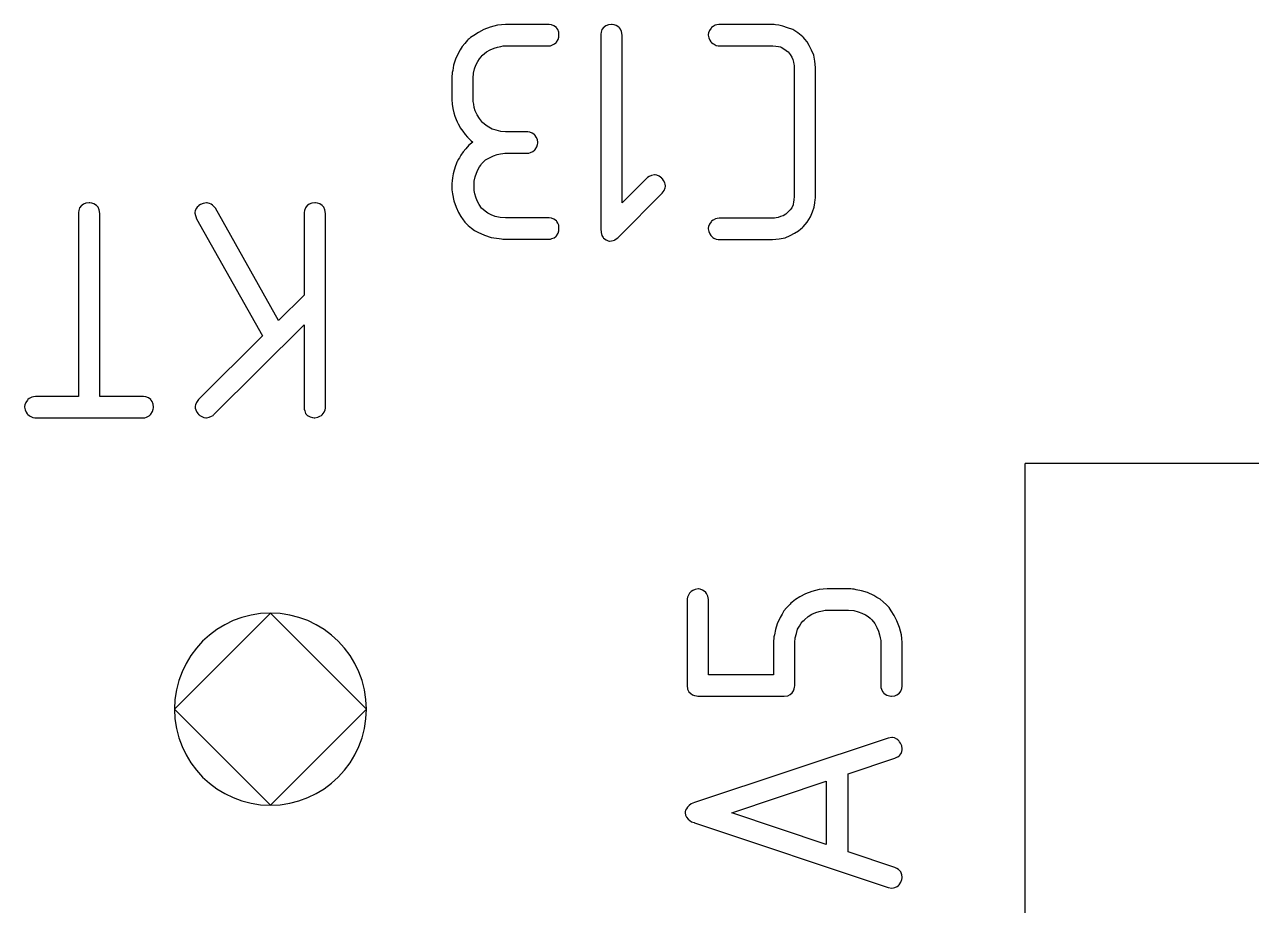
# Model space of a CAD drawing. Header units: inches. Extents: x 0 to 594, y -420 to 0.
# Drawn here: x 182.87 to 188.3, y -96.75 to -92.85 of the extents above; entities that cross this region are included whole.
import ezdxf

# ---------------------------------------------------------------- set-up
doc = ezdxf.new("R2010")
doc.units = ezdxf.units.IN
doc.header["$MEASUREMENT"] = 0

msp = doc.modelspace()

# ---------------------------------------------------------------- linework, layer by layer
at = {"color": 18, "true_color": 0x000000}
for p, q in [((184.8752, -92.8887), (184.8541, -92.9014)), ((184.8992, -92.876), (184.8752, -92.8887)), ((184.9274, -92.8647), (184.8992, -92.876)), ((184.9598, -92.8563), (184.9274, -92.8647)), ((184.9767, -92.8549), (184.9598, -92.8563)), ((184.995, -92.8535), (184.9767, -92.8549)), ((185.1881, -92.8535), (184.995, -92.8535)), ((185.198, -92.8549), (185.1881, -92.8535)), ((185.2093, -92.8591), (185.198, -92.8549)), ((185.2206, -92.8661), (185.2093, -92.8591)), ((185.2206, -92.8676), (185.2206, -92.8661)), ((185.222, -92.869), (185.2206, -92.8676)), ((185.2262, -92.876), (185.222, -92.869)), ((185.2304, -92.8873), (185.2262, -92.876)), ((185.2318, -92.9), (185.2304, -92.8873)), ((185.4179, -92.8873), (185.4165, -92.8958)), ((185.4165, -92.8958), (185.4165, -92.8986)), ((185.4222, -92.876), (185.4179, -92.8873)), ((185.4306, -92.8647), (185.4222, -92.876)), ((185.4334, -92.8633), (185.4306, -92.8647)), ((185.4391, -92.8591), (185.4334, -92.8633)), ((185.4504, -92.8549), (185.4391, -92.8591)), ((185.4645, -92.8535), (185.4504, -92.8549)), ((185.4673, -92.8535), (185.4645, -92.8535)), ((185.4757, -92.8549), (185.4673, -92.8535)), ((185.4856, -92.8577), (185.4757, -92.8549)), ((185.4969, -92.8647), (185.4856, -92.8577)), ((185.4997, -92.8676), (185.4969, -92.8647)), ((185.5039, -92.8732), (185.4997, -92.8676)), ((185.5082, -92.8845), (185.5039, -92.8732)), ((185.511, -92.9), (185.5082, -92.8845)), ((185.8944, -92.8901), (185.893, -92.8972)), ((185.893, -92.8972), (185.893, -92.9)), ((185.8986, -92.8802), (185.8944, -92.8901)), ((185.9057, -92.869), (185.8986, -92.8802)), ((185.9071, -92.8661), (185.9057, -92.869)), ((185.9141, -92.8619), (185.9071, -92.8661)), ((185.924, -92.8563), (185.9141, -92.8619)), ((185.9311, -92.8549), (185.924, -92.8563)), ((185.9395, -92.8535), (185.9311, -92.8549)), ((186.1848, -92.8535), (185.9395, -92.8535)), ((186.1904, -92.8549), (186.1848, -92.8535)), ((186.2045, -92.8563), (186.1904, -92.8549)), ((186.2229, -92.8605), (186.2045, -92.8563)), ((186.244, -92.8676), (186.2229, -92.8605)), ((186.2666, -92.876), (186.244, -92.8676)), ((186.2891, -92.8901), (186.2666, -92.876)), ((186.3117, -92.9084), (186.2891, -92.8901)), ((184.8033, -92.9507), (184.7948, -92.9648)), ((184.8146, -92.9366), (184.8033, -92.9507)), ((184.8273, -92.9225), (184.8146, -92.9366)), ((184.8287, -92.9211), (184.8273, -92.9225)), ((184.8301, -92.9197), (184.8287, -92.9211)), ((184.8343, -92.9169), (184.8301, -92.9197)), ((184.84, -92.9113), (184.8343, -92.9169)), ((184.8541, -92.9014), (184.84, -92.9113)), ((184.9598, -92.9535), (184.9739, -92.9507)), ((184.9739, -92.9507), (184.9852, -92.9479)), ((184.9852, -92.9479), (185.1938, -92.9479)), ((185.1938, -92.9479), (185.2008, -92.9451)), ((185.2008, -92.9451), (185.2121, -92.9395)), ((185.2121, -92.9395), (185.2178, -92.9338)), ((185.2178, -92.9338), (185.2206, -92.9324)), ((185.2206, -92.931), (185.2276, -92.9197)), ((185.2206, -92.9324), (185.2206, -92.931)), ((185.2276, -92.9197), (185.2304, -92.9098)), ((185.2304, -92.9098), (185.2318, -92.9028)), ((185.2318, -92.9014), (185.2318, -92.9)), ((185.2318, -92.9028), (185.2318, -92.9014)), ((185.4165, -92.8986), (185.4165, -92.9)), ((185.4165, -92.9), (185.4165, -93.7571)), ((185.511, -93.6429), (185.511, -92.9)), ((185.893, -92.9), (185.8958, -92.9127)), ((185.8958, -92.9127), (185.9001, -92.9225)), ((185.9001, -92.9225), (185.9043, -92.9296)), ((185.9043, -92.9296), (185.9071, -92.9324)), ((185.9071, -92.9324), (185.9127, -92.938)), ((185.9127, -92.938), (185.9184, -92.9409)), ((185.9184, -92.9409), (185.9282, -92.9465)), ((185.9282, -92.9465), (185.9367, -92.9479)), ((185.9367, -92.9479), (186.1792, -92.9479)), ((186.1792, -92.9479), (186.1919, -92.9493)), ((186.1919, -92.9493), (186.2031, -92.9507)), ((186.2031, -92.9507), (186.213, -92.9521)), ((186.3145, -92.9113), (186.3117, -92.9084)), ((186.3201, -92.9183), (186.3145, -92.9113)), ((186.33, -92.9296), (186.3201, -92.9183)), ((186.3399, -92.9465), (186.33, -92.9296)), ((186.3497, -92.9662), (186.3399, -92.9465)), ((184.7864, -92.9789), (184.7737, -93.0071)), ((184.7948, -92.9648), (184.7864, -92.9789)), ((184.8724, -93.017), (184.8794, -93.0057)), ((184.8794, -93.0057), (184.8865, -92.9958)), ((184.8865, -92.9958), (184.8921, -92.9902)), ((184.8921, -92.9902), (184.8935, -92.9888)), ((184.8935, -92.9888), (184.9104, -92.9747)), ((184.9104, -92.9747), (184.9274, -92.9648)), ((184.9274, -92.9648), (184.9443, -92.9578)), ((184.9443, -92.9578), (184.9598, -92.9535)), ((186.213, -92.9521), (186.2144, -92.9535)), ((186.2144, -92.9535), (186.2158, -92.9535)), ((186.2158, -92.9535), (186.2271, -92.9606)), ((186.2271, -92.9606), (186.237, -92.9676)), ((186.237, -92.9676), (186.244, -92.9733)), ((186.244, -92.9733), (186.2468, -92.9747)), ((186.2468, -92.9747), (186.2553, -92.986)), ((186.2553, -92.986), (186.2623, -92.9973)), ((186.2623, -92.9973), (186.2666, -93.0085)), ((186.3596, -92.9888), (186.3497, -92.9662)), ((186.3653, -93.0156), (186.3596, -92.9888)), ((184.761, -93.0565), (184.7582, -93.0663)), ((184.7652, -93.0325), (184.761, -93.0565)), ((184.7737, -93.0071), (184.7652, -93.0325)), ((184.8526, -93.0691), (184.8583, -93.0494)), ((184.8583, -93.0494), (184.8639, -93.0325)), ((184.8639, -93.0325), (184.8724, -93.017)), ((186.2666, -93.0085), (186.2708, -93.0198)), ((186.2708, -93.0198), (186.2722, -93.0283)), ((186.2722, -93.0283), (186.2736, -93.0353)), ((186.2736, -93.0353), (186.2736, -93.041)), ((186.2736, -93.041), (186.2736, -93.0424)), ((186.2736, -93.0424), (186.2736, -93.6147)), ((186.3681, -93.0438), (186.3653, -93.0156)), ((186.3681, -93.6147), (186.3681, -93.0438)), ((184.7582, -93.0734), (184.7568, -93.0804)), ((184.7568, -93.0804), (184.7568, -93.0861)), ((184.7568, -93.0861), (184.7568, -93.0889)), ((184.7568, -93.0889), (184.7568, -93.0903)), ((184.7568, -93.0903), (184.7568, -93.1847)), ((184.7582, -93.0663), (184.7582, -93.0734)), ((184.8512, -93.0903), (184.8526, -93.0691)), ((184.8512, -93.1847), (184.8512, -93.0903)), ((184.7568, -93.1847), (184.7582, -93.2059)), ((184.7582, -93.2059), (184.7624, -93.2256)), ((184.8512, -93.1876), (184.8512, -93.1847)), ((184.8512, -93.1946), (184.8512, -93.1876)), ((184.8541, -93.2059), (184.8512, -93.1946)), ((184.8569, -93.22), (184.8541, -93.2059)), ((184.8611, -93.2355), (184.8569, -93.22)), ((184.7624, -93.2256), (184.7666, -93.2439)), ((184.7666, -93.2439), (184.7709, -93.2595)), ((184.7709, -93.2595), (184.7765, -93.2736)), ((184.7765, -93.2736), (184.7807, -93.2834)), ((184.8696, -93.2524), (184.8611, -93.2355)), ((184.8794, -93.2693), (184.8696, -93.2524)), ((184.8935, -93.2862), (184.8794, -93.2693)), ((184.7807, -93.2834), (184.7836, -93.2891)), ((184.7836, -93.2891), (184.785, -93.2919)), ((184.785, -93.2919), (184.7948, -93.3102)), ((184.7948, -93.3102), (184.8061, -93.3257)), ((184.8061, -93.3257), (184.816, -93.3398)), ((184.8949, -93.2876), (184.8935, -93.2862)), ((184.9006, -93.2933), (184.8949, -93.2876)), ((184.909, -93.3003), (184.9006, -93.2933)), ((184.9217, -93.3074), (184.909, -93.3003)), ((184.9358, -93.3158), (184.9217, -93.3074)), ((184.9541, -93.3215), (184.9358, -93.3158)), ((184.9739, -93.3271), (184.9541, -93.3215)), ((184.995, -93.3285), (184.9739, -93.3271)), ((185.0937, -93.3285), (184.995, -93.3285)), ((185.1022, -93.3299), (185.0937, -93.3285)), ((185.1134, -93.3342), (185.1022, -93.3299)), ((184.816, -93.3398), (184.8273, -93.3511)), ((184.8273, -93.3511), (184.8357, -93.361)), ((184.8498, -93.3736), (184.8329, -93.3877)), ((184.8357, -93.361), (184.8428, -93.368)), ((184.8428, -93.368), (184.8484, -93.3722)), ((184.8484, -93.3722), (184.8498, -93.3736)), ((185.1247, -93.3412), (185.1134, -93.3342)), ((185.1247, -93.3426), (185.1247, -93.3412)), ((185.1261, -93.344), (185.1247, -93.3426)), ((185.1304, -93.3511), (185.1261, -93.344)), ((185.136, -93.3624), (185.1304, -93.3511)), ((185.1332, -93.3948), (185.136, -93.3849)), ((185.1374, -93.375), (185.136, -93.3624)), ((185.136, -93.3849), (185.1374, -93.3779)), ((185.1374, -93.3765), (185.1374, -93.375)), ((185.1374, -93.3779), (185.1374, -93.3765)), ((184.7977, -93.4314), (184.7906, -93.4427)), ((184.8075, -93.4173), (184.7977, -93.4314)), ((184.8188, -93.4032), (184.8075, -93.4173)), ((184.8329, -93.3877), (184.8188, -93.4032)), ((184.9245, -93.4427), (184.9415, -93.4343)), ((184.9415, -93.4343), (184.9584, -93.4286)), ((184.9584, -93.4286), (184.9725, -93.4258)), ((184.9725, -93.4258), (184.9837, -93.4244)), ((184.9837, -93.4244), (184.9922, -93.423)), ((184.9922, -93.423), (185.0979, -93.423)), ((185.0979, -93.423), (185.105, -93.4202)), ((185.105, -93.4202), (185.1163, -93.4145)), ((185.1163, -93.4145), (185.1233, -93.4089)), ((185.1233, -93.4089), (185.1261, -93.4075)), ((185.1261, -93.4061), (185.1332, -93.3948)), ((185.1261, -93.4075), (185.1261, -93.4061)), ((184.7737, -93.478), (184.7681, -93.4977)), ((184.7807, -93.4596), (184.7737, -93.478)), ((184.7822, -93.4582), (184.7807, -93.4596)), ((184.785, -93.4512), (184.7822, -93.4582)), ((184.7906, -93.4427), (184.785, -93.4512)), ((184.8724, -93.4963), (184.8794, -93.4836)), ((184.8794, -93.4836), (184.8851, -93.4751)), ((184.8851, -93.4751), (184.8893, -93.4695)), ((184.8893, -93.4695), (184.8907, -93.4681)), ((184.8907, -93.4681), (184.9062, -93.4526)), ((184.9062, -93.4526), (184.9245, -93.4427)), ((184.7582, -93.5456), (184.7568, -93.5569)), ((184.7596, -93.5315), (184.7582, -93.5456)), ((184.7638, -93.5146), (184.7596, -93.5315)), ((184.7681, -93.4977), (184.7638, -93.5146)), ((184.8555, -93.5682), (184.8569, -93.547)), ((184.8569, -93.547), (184.8611, -93.5273)), ((184.8611, -93.5273), (184.8667, -93.5104)), ((184.8667, -93.5104), (184.8724, -93.4963)), ((185.6209, -93.5329), (185.511, -93.6429)), ((185.6237, -93.5301), (185.6209, -93.5329)), ((185.6308, -93.5259), (185.6237, -93.5301)), ((185.6421, -93.5217), (185.6308, -93.5259)), ((185.6548, -93.5188), (185.6421, -93.5217)), ((185.6576, -93.5188), (185.6548, -93.5188)), ((185.6646, -93.5202), (185.6576, -93.5188)), ((185.6759, -93.5245), (185.6646, -93.5202)), ((185.6872, -93.5329), (185.6759, -93.5245)), ((185.6872, -93.5343), (185.6872, -93.5329)), ((185.69, -93.5358), (185.6872, -93.5343)), ((185.6942, -93.5428), (185.69, -93.5358)), ((185.6999, -93.5541), (185.6942, -93.5428)), ((184.7568, -93.5569), (184.7568, -93.5639)), ((184.7568, -93.5639), (184.7568, -93.5668)), ((184.7568, -93.5668), (184.7568, -93.5851)), ((184.7568, -93.5851), (184.7596, -93.602)), ((184.7596, -93.602), (184.7666, -93.633)), ((184.8555, -93.571), (184.8555, -93.5682)), ((184.8555, -93.578), (184.8555, -93.571)), ((184.8569, -93.5879), (184.8555, -93.578)), ((184.8597, -93.602), (184.8569, -93.5879)), ((184.8639, -93.6175), (184.8597, -93.602)), ((185.4983, -93.7909), (185.6886, -93.5992)), ((185.6886, -93.5992), (185.6971, -93.5879)), ((185.6971, -93.5879), (185.7013, -93.5766)), ((185.7013, -93.5597), (185.6999, -93.5541)), ((185.7027, -93.5668), (185.7013, -93.5597)), ((185.7013, -93.5766), (185.7027, -93.5696)), ((185.7027, -93.5682), (185.7027, -93.5668)), ((185.7027, -93.5696), (185.7027, -93.5682)), ((183.1177, -93.6537), (183.1092, -93.6649)), ((183.1205, -93.6523), (183.1177, -93.6537)), ((183.1261, -93.648), (183.1205, -93.6523)), ((183.1374, -93.6438), (183.1261, -93.648)), ((183.1515, -93.6424), (183.1374, -93.6438)), ((183.1543, -93.6424), (183.1515, -93.6424)), ((183.1628, -93.6438), (183.1543, -93.6424)), ((183.1726, -93.6466), (183.1628, -93.6438)), ((183.1839, -93.6537), (183.1726, -93.6466)), ((183.1867, -93.6565), (183.1839, -93.6537)), ((183.191, -93.6621), (183.1867, -93.6565)), ((183.635, -93.6565), (183.6294, -93.6621)), ((183.6378, -93.6537), (183.635, -93.6565)), ((183.6449, -93.6494), (183.6378, -93.6537)), ((183.6562, -93.6452), (183.6449, -93.6494)), ((183.6703, -93.6424), (183.6562, -93.6452)), ((183.6745, -93.6424), (183.6703, -93.6424)), ((183.6787, -93.6438), (183.6745, -93.6424)), ((183.6844, -93.6452), (183.6787, -93.6438)), ((183.6914, -93.648), (183.6844, -93.6452)), ((183.697, -93.6523), (183.6914, -93.648)), ((183.7041, -93.6579), (183.697, -93.6523)), ((183.7111, -93.6663), (183.7041, -93.6579)), ((184.1171, -93.6537), (184.1087, -93.6649)), ((184.12, -93.6523), (184.1171, -93.6537)), ((184.1256, -93.648), (184.12, -93.6523)), ((184.1369, -93.6438), (184.1256, -93.648)), ((184.151, -93.6424), (184.1369, -93.6438)), ((184.1538, -93.6424), (184.151, -93.6424)), ((184.1622, -93.6438), (184.1538, -93.6424)), ((184.1721, -93.6466), (184.1622, -93.6438)), ((184.1834, -93.6537), (184.1721, -93.6466)), ((184.1862, -93.6565), (184.1834, -93.6537)), ((184.1904, -93.6621), (184.1862, -93.6565)), ((184.7666, -93.633), (184.7765, -93.6612)), ((184.8696, -93.633), (184.8639, -93.6175)), ((184.878, -93.6499), (184.8696, -93.633)), ((184.8893, -93.6654), (184.878, -93.6499)), ((186.268, -93.6514), (186.2623, -93.664)), ((186.2694, -93.6485), (186.268, -93.6499)), ((186.268, -93.6499), (186.268, -93.6514)), ((186.2708, -93.6401), (186.2694, -93.6485)), ((186.2722, -93.6288), (186.2708, -93.6401)), ((186.2736, -93.6147), (186.2722, -93.6288)), ((186.361, -93.6612), (186.3653, -93.6429)), ((186.3653, -93.6429), (186.3667, -93.6274)), ((186.3667, -93.6274), (186.3681, -93.6217)), ((186.3681, -93.6161), (186.3681, -93.6147)), ((186.3681, -93.6189), (186.3681, -93.6161)), ((186.3681, -93.6217), (186.3681, -93.6189)), ((183.105, -93.6762), (183.1036, -93.6847)), ((183.1036, -93.6847), (183.1036, -93.6875)), ((183.1036, -93.6875), (183.1036, -93.6889)), ((183.1036, -93.6889), (183.1036, -94.4995)), ((183.1092, -93.6649), (183.105, -93.6762)), ((183.1952, -93.6734), (183.191, -93.6621)), ((183.198, -93.6889), (183.1952, -93.6734)), ((183.198, -94.4995), (183.198, -93.6889)), ((183.6209, -93.6762), (183.6195, -93.6847)), ((183.6195, -93.6847), (183.6195, -93.6861)), ((183.6195, -93.6861), (183.6195, -93.6875)), ((183.6195, -93.6875), (183.6266, -93.7129)), ((183.6266, -93.6663), (183.6209, -93.6762)), ((183.6294, -93.6621), (183.6266, -93.6663)), ((183.9903, -94.1626), (183.7111, -93.6663)), ((184.1044, -93.6762), (184.103, -93.6847)), ((184.103, -93.6847), (184.103, -93.6875)), ((184.103, -93.6875), (184.103, -93.6889)), ((184.103, -93.6889), (184.103, -94.0512)), ((184.1087, -93.6649), (184.1044, -93.6762)), ((184.1947, -93.6734), (184.1904, -93.6621)), ((184.1975, -93.6889), (184.1947, -93.6734)), ((184.1975, -94.5474), (184.1975, -93.6889)), ((184.7765, -93.6612), (184.7864, -93.6852)), ((184.7864, -93.6852), (184.7977, -93.7035)), ((184.7977, -93.7035), (184.8075, -93.7176)), ((184.8907, -93.6669), (184.8893, -93.6654)), ((184.8963, -93.6725), (184.8907, -93.6669)), ((184.9048, -93.6795), (184.8963, -93.6725)), ((184.9161, -93.688), (184.9048, -93.6795)), ((184.9316, -93.6951), (184.9161, -93.688)), ((184.9499, -93.7021), (184.9316, -93.6951)), ((184.9711, -93.7077), (184.9499, -93.7021)), ((184.995, -93.7091), (184.9711, -93.7077)), ((185.1881, -93.7091), (184.995, -93.7091)), ((185.198, -93.7106), (185.1881, -93.7091)), ((185.2093, -93.7148), (185.198, -93.7106)), ((185.9325, -93.712), (185.9254, -93.7134)), ((185.9409, -93.7106), (185.9325, -93.712)), ((186.1862, -93.7106), (185.9409, -93.7106)), ((186.1933, -93.7091), (186.1862, -93.7106)), ((186.2017, -93.7077), (186.1933, -93.7091)), ((186.213, -93.7035), (186.2017, -93.7077)), ((186.2243, -93.6993), (186.213, -93.7035)), ((186.2356, -93.6922), (186.2243, -93.6993)), ((186.2468, -93.6824), (186.2356, -93.6922)), ((186.2497, -93.6795), (186.2468, -93.6824)), ((186.2553, -93.6739), (186.2497, -93.6795)), ((186.2623, -93.664), (186.2553, -93.6739)), ((186.3314, -93.7275), (186.3455, -93.7049)), ((186.3455, -93.7049), (186.354, -93.6824)), ((186.354, -93.6824), (186.361, -93.6612)), ((183.6266, -93.7129), (183.9184, -94.2302)), ((184.8075, -93.7176), (184.8118, -93.7232)), ((184.8118, -93.7232), (184.8146, -93.7275)), ((184.8146, -93.7275), (184.816, -93.7289)), ((184.816, -93.7289), (184.8174, -93.7303)), ((184.8174, -93.7303), (184.8301, -93.743)), ((184.8301, -93.743), (184.8442, -93.7543)), ((184.8442, -93.7543), (184.8583, -93.7641)), ((184.8583, -93.7641), (184.8724, -93.7726)), ((185.2206, -93.7218), (185.2093, -93.7148)), ((185.222, -93.7247), (185.2206, -93.7218)), ((185.2262, -93.7317), (185.222, -93.7247)), ((185.2304, -93.7416), (185.2262, -93.7317)), ((185.2276, -93.7768), (185.2304, -93.7655)), ((185.2318, -93.7557), (185.2304, -93.7416)), ((185.2304, -93.7655), (185.2318, -93.7585)), ((185.2318, -93.7571), (185.2318, -93.7557)), ((185.2318, -93.7585), (185.2318, -93.7571)), ((185.4165, -93.7571), (185.4179, -93.774)), ((185.8944, -93.7472), (185.893, -93.7543)), ((185.893, -93.7543), (185.893, -93.7571)), ((185.893, -93.7571), (185.8958, -93.7698)), ((185.8986, -93.7373), (185.8944, -93.7472)), ((185.9057, -93.7261), (185.8986, -93.7373)), ((185.9071, -93.7232), (185.9057, -93.7261)), ((185.9141, -93.719), (185.9071, -93.7232)), ((185.9254, -93.7134), (185.9141, -93.719)), ((186.2919, -93.7669), (186.3032, -93.7571)), ((186.3032, -93.7571), (186.3103, -93.7514)), ((186.3103, -93.7514), (186.3131, -93.7486)), ((186.3131, -93.7486), (186.3314, -93.7275)), ((184.8724, -93.7726), (184.902, -93.7853)), ((184.902, -93.7853), (184.9316, -93.7951)), ((184.9316, -93.7951), (184.9555, -93.7994)), ((184.9555, -93.7994), (184.9668, -93.8008)), ((184.9668, -93.8008), (184.9767, -93.8022)), ((184.9767, -93.8022), (184.9837, -93.8036)), ((184.9837, -93.8036), (185.1938, -93.8036)), ((184.9837, -93.8036), (184.9837, -93.8036)), ((185.1938, -93.8036), (185.2008, -93.8008)), ((185.2008, -93.8008), (185.2107, -93.7966)), ((185.2107, -93.7966), (185.2178, -93.7909)), ((185.2178, -93.7909), (185.2206, -93.7895)), ((185.2206, -93.7881), (185.2276, -93.7768)), ((185.2206, -93.7895), (185.2206, -93.7881)), ((185.4179, -93.774), (185.4222, -93.7867)), ((185.4222, -93.7867), (185.4278, -93.7951)), ((185.4278, -93.7951), (185.4292, -93.798)), ((185.4292, -93.798), (185.4405, -93.8064)), ((185.4405, -93.8064), (185.4489, -93.8106)), ((185.4489, -93.8106), (185.4546, -93.8121)), ((185.4546, -93.8121), (185.456, -93.8121)), ((185.4546, -93.8121), (185.4546, -93.8121)), ((185.456, -93.8121), (185.4645, -93.8106)), ((185.4645, -93.8106), (185.4715, -93.8092)), ((185.4715, -93.8092), (185.4771, -93.8078)), ((185.4771, -93.8078), (185.4785, -93.8064)), ((185.4785, -93.8064), (185.4856, -93.8022)), ((185.4856, -93.8022), (185.4926, -93.7966)), ((185.4926, -93.7966), (185.4969, -93.7923)), ((185.4969, -93.7923), (185.4983, -93.7909)), ((185.8958, -93.7698), (185.9001, -93.7796)), ((185.9001, -93.7796), (185.9043, -93.7867)), ((185.9043, -93.7867), (185.9071, -93.7895)), ((185.9071, -93.7895), (185.9127, -93.7951)), ((185.9127, -93.7951), (185.917, -93.798)), ((185.917, -93.798), (185.9282, -93.8036)), ((185.9282, -93.8036), (185.9367, -93.805)), ((185.9367, -93.805), (186.1778, -93.805)), ((185.9367, -93.805), (185.9367, -93.805)), ((186.1778, -93.805), (186.206, -93.8022)), ((186.206, -93.8022), (186.2327, -93.7966)), ((186.2327, -93.7966), (186.2553, -93.7867)), ((186.2553, -93.7867), (186.275, -93.7768)), ((186.275, -93.7768), (186.2919, -93.7669)), ((184.103, -94.0512), (183.9903, -94.1626)), ((183.7027, -94.5798), (184.103, -94.1823)), ((184.103, -94.1823), (184.103, -94.5474)), ((183.9184, -94.2302), (183.635, -94.5122)), ((182.871, -94.5263), (182.8667, -94.5361)), ((182.878, -94.515), (182.871, -94.5263)), ((182.8794, -94.5122), (182.878, -94.515)), ((182.8865, -94.5079), (182.8794, -94.5122)), ((182.8977, -94.5023), (182.8865, -94.5079)), ((182.9048, -94.5009), (182.8977, -94.5023)), ((182.9133, -94.4995), (182.9048, -94.5009)), ((183.1036, -94.4995), (182.9133, -94.4995)), ((183.3925, -94.4995), (183.198, -94.4995)), ((183.4024, -94.5009), (183.3925, -94.4995)), ((183.4137, -94.5051), (183.4024, -94.5009)), ((183.425, -94.5122), (183.4137, -94.5051)), ((183.425, -94.5136), (183.425, -94.5122)), ((183.4264, -94.515), (183.425, -94.5136)), ((183.4306, -94.522), (183.4264, -94.515)), ((183.4348, -94.5333), (183.4306, -94.522)), ((183.6266, -94.5263), (183.6223, -94.5361)), ((183.635, -94.5122), (183.6266, -94.5263)), ((182.8667, -94.5361), (182.8653, -94.5432)), ((182.8653, -94.5432), (182.8653, -94.546)), ((182.8653, -94.546), (182.8681, -94.5587)), ((182.8681, -94.5587), (182.8724, -94.5686)), ((182.8724, -94.5686), (182.8766, -94.5756)), ((182.8766, -94.5756), (182.8794, -94.5784)), ((182.8794, -94.5784), (182.8851, -94.5841)), ((183.4165, -94.5855), (183.4222, -94.5798)), ((183.4222, -94.5798), (183.425, -94.5784)), ((183.425, -94.577), (183.432, -94.5657)), ((183.425, -94.5784), (183.425, -94.577)), ((183.432, -94.5657), (183.4348, -94.5559)), ((183.4363, -94.546), (183.4348, -94.5333)), ((183.4348, -94.5559), (183.4363, -94.5488)), ((183.4363, -94.5474), (183.4363, -94.546)), ((183.4363, -94.5488), (183.4363, -94.5474)), ((183.6223, -94.5361), (183.6209, -94.5418)), ((183.6209, -94.5418), (183.6209, -94.5446)), ((183.6209, -94.5446), (183.6209, -94.5516)), ((183.6209, -94.5516), (183.6237, -94.5587)), ((183.6237, -94.5587), (183.628, -94.5686)), ((183.628, -94.5686), (183.6336, -94.5756)), ((183.6336, -94.5756), (183.635, -94.5784)), ((183.635, -94.5784), (183.6364, -94.5784)), ((183.6364, -94.5784), (183.6421, -94.5841)), ((183.6999, -94.5827), (183.7027, -94.5798)), ((184.103, -94.5474), (184.103, -94.5559)), ((184.103, -94.5559), (184.1059, -94.5629)), ((184.1059, -94.5629), (184.1101, -94.5742)), ((184.1101, -94.5742), (184.1157, -94.5798)), ((184.1157, -94.5798), (184.1171, -94.5827)), ((184.1806, -94.5827), (184.1834, -94.5798)), ((184.1834, -94.5798), (184.1918, -94.5686)), ((184.1918, -94.5686), (184.1961, -94.5587)), ((184.1961, -94.5587), (184.1975, -94.5502)), ((184.1975, -94.5488), (184.1975, -94.5474)), ((184.1975, -94.5502), (184.1975, -94.5488)), ((182.8851, -94.5841), (182.8907, -94.5869)), ((182.8907, -94.5869), (182.902, -94.5925)), ((182.902, -94.5925), (182.9104, -94.5939)), ((182.9104, -94.5939), (183.3982, -94.5939)), ((182.9104, -94.5939), (182.9104, -94.5939)), ((183.3982, -94.5939), (183.4052, -94.5911)), ((183.4052, -94.5911), (183.4165, -94.5855)), ((183.6421, -94.5841), (183.6477, -94.5869)), ((183.6477, -94.5869), (183.659, -94.5925)), ((183.659, -94.5925), (183.6674, -94.5939)), ((183.6674, -94.5939), (183.6703, -94.5939)), ((183.6674, -94.5939), (183.6674, -94.5939)), ((183.6703, -94.5939), (183.6829, -94.5911)), ((183.6829, -94.5911), (183.6928, -94.5869)), ((183.6928, -94.5869), (183.6999, -94.5827)), ((184.1171, -94.5827), (184.1185, -94.5827)), ((184.1185, -94.5827), (184.1298, -94.5897)), ((184.1298, -94.5897), (184.1397, -94.5925)), ((184.1397, -94.5925), (184.1481, -94.5939)), ((184.1481, -94.5939), (184.151, -94.5939)), ((184.151, -94.5939), (184.1637, -94.5911)), ((184.1637, -94.5911), (184.1735, -94.5869)), ((184.1735, -94.5869), (184.1806, -94.5827)), ((187.2954, -97.9962), (187.2954, -94.7962)), ((192.1954, -94.7962), (187.2955, -94.7962)), ((185.8008, -95.3868), (185.7994, -95.3953)), ((185.7994, -95.3953), (185.7994, -95.7787)), ((185.7994, -95.3953), (185.7994, -95.3953)), ((185.8064, -95.3756), (185.8008, -95.3868)), ((185.8093, -95.3699), (185.8064, -95.3756)), ((185.8149, -95.3643), (185.8093, -95.3699)), ((185.8177, -95.3615), (185.8149, -95.3643)), ((185.8248, -95.3572), (185.8177, -95.3615)), ((185.8346, -95.353), (185.8248, -95.3572)), ((185.8473, -95.3502), (185.8346, -95.353)), ((185.8501, -95.3502), (185.8473, -95.3502)), ((185.8572, -95.3516), (185.8501, -95.3502)), ((185.8671, -95.3558), (185.8572, -95.3516)), ((185.8783, -95.3629), (185.8671, -95.3558)), ((185.8812, -95.3643), (185.8783, -95.3629)), ((185.8854, -95.3713), (185.8812, -95.3643)), ((185.891, -95.3826), (185.8854, -95.3713)), ((185.8924, -95.3897), (185.891, -95.3826)), ((185.8938, -95.3981), (185.8924, -95.3897)), ((186.2984, -95.3854), (186.2787, -95.3981)), ((186.3238, -95.3727), (186.2984, -95.3854)), ((186.352, -95.3615), (186.3238, -95.3727)), ((186.3844, -95.353), (186.352, -95.3615)), ((186.4013, -95.3516), (186.3844, -95.353)), ((186.4197, -95.3502), (186.4013, -95.3516)), ((186.5141, -95.3502), (186.4197, -95.3502)), ((186.5155, -95.3502), (186.5141, -95.3502)), ((186.5183, -95.3502), (186.5155, -95.3502)), ((186.524, -95.3502), (186.5183, -95.3502)), ((186.531, -95.3516), (186.524, -95.3502)), ((186.5381, -95.3516), (186.531, -95.3516)), ((186.5479, -95.3544), (186.5381, -95.3516)), ((186.5719, -95.3586), (186.5479, -95.3544)), ((186.5973, -95.3671), (186.5719, -95.3586)), ((186.6255, -95.3798), (186.5973, -95.3671)), ((186.6396, -95.3883), (186.6255, -95.3798)), ((186.6537, -95.3967), (186.6396, -95.3883)), ((185.8938, -95.7308), (185.8938, -95.3981)), ((186.2279, -95.4475), (186.2195, -95.463)), ((186.2392, -95.4348), (186.2279, -95.4475)), ((186.2519, -95.4207), (186.2392, -95.4348)), ((186.2533, -95.4193), (186.2519, -95.4207)), ((186.2547, -95.4179), (186.2533, -95.4193)), ((186.259, -95.4136), (186.2547, -95.4179)), ((186.2646, -95.4094), (186.259, -95.4136)), ((186.2787, -95.3981), (186.2646, -95.4094)), ((186.3689, -95.4545), (186.3844, -95.4503)), ((186.3844, -95.4503), (186.3985, -95.4475)), ((186.3985, -95.4475), (186.4098, -95.4446)), ((186.4098, -95.4446), (186.4168, -95.4446)), ((186.4168, -95.4446), (186.4197, -95.4446)), ((186.4197, -95.4446), (186.5141, -95.4446)), ((186.5141, -95.4446), (186.5367, -95.446)), ((186.5367, -95.446), (186.5564, -95.4517)), ((186.6678, -95.408), (186.6537, -95.3967)), ((186.6819, -95.4207), (186.6678, -95.408)), ((186.6833, -95.4221), (186.6819, -95.4207)), ((186.6847, -95.4235), (186.6833, -95.4221)), ((186.6875, -95.4277), (186.6847, -95.4235)), ((186.6931, -95.4334), (186.6875, -95.4277)), ((186.703, -95.4475), (186.6931, -95.4334)), ((186.7157, -95.4686), (186.703, -95.4475)), ((183.9542, -95.4578), (183.5292, -95.8828)), ((184.3792, -95.8828), (183.9542, -95.4578)), ((186.211, -95.4771), (186.1983, -95.5053)), ((186.2195, -95.463), (186.211, -95.4771)), ((186.297, -95.5151), (186.3041, -95.5024)), ((186.3041, -95.5024), (186.3111, -95.494)), ((186.3111, -95.494), (186.3168, -95.4883)), ((186.3168, -95.4883), (186.3182, -95.4869)), ((186.3182, -95.4869), (186.3351, -95.4728)), ((186.3351, -95.4728), (186.352, -95.463)), ((186.352, -95.463), (186.3689, -95.4545)), ((186.5564, -95.4517), (186.5733, -95.4573)), ((186.5733, -95.4573), (186.5888, -95.4658)), ((186.5888, -95.4658), (186.6001, -95.4728)), ((186.6001, -95.4728), (186.61, -95.4799)), ((186.61, -95.4799), (186.6156, -95.4855)), ((186.6156, -95.4855), (186.617, -95.4869)), ((186.617, -95.4869), (186.6297, -95.5038)), ((186.6297, -95.5038), (186.6396, -95.5208)), ((186.7284, -95.4926), (186.7157, -95.4686)), ((186.7397, -95.5208), (186.7284, -95.4926)), ((186.1857, -95.5532), (186.1828, -95.5631)), ((186.1899, -95.5306), (186.1857, -95.5532)), ((186.1983, -95.5053), (186.1899, -95.5306)), ((186.2773, -95.5673), (186.2829, -95.5475)), ((186.2829, -95.5475), (186.2886, -95.5292)), ((186.2886, -95.5292), (186.297, -95.5151)), ((186.6396, -95.5208), (186.6466, -95.5377)), ((186.6466, -95.5377), (186.6509, -95.5532)), ((186.6509, -95.5532), (186.6537, -95.5673)), ((186.7481, -95.5532), (186.7397, -95.5208)), ((186.7495, -95.5701), (186.7481, -95.5532)), ((186.1828, -95.5715), (186.1814, -95.5786)), ((186.1814, -95.5786), (186.1814, -95.7308)), ((186.1828, -95.5631), (186.1828, -95.5715)), ((186.2759, -95.5884), (186.2773, -95.5673)), ((186.2759, -95.7801), (186.2759, -95.5884)), ((186.6537, -95.5673), (186.6565, -95.5786)), ((186.6565, -95.5786), (186.6565, -95.7872)), ((186.7509, -95.5884), (186.7495, -95.5701)), ((186.7509, -95.7816), (186.7509, -95.5884)), ((186.1814, -95.7308), (185.8938, -95.7308)), ((185.7994, -95.7787), (185.8008, -95.7942)), ((185.8008, -95.7942), (185.8064, -95.8055)), ((185.8064, -95.8055), (185.8149, -95.814)), ((185.8149, -95.814), (185.8234, -95.8196)), ((185.8234, -95.8196), (185.8318, -95.8224)), ((185.8318, -95.8224), (185.8403, -95.8238)), ((185.8403, -95.8238), (185.8459, -95.8253)), ((185.8459, -95.8253), (185.8473, -95.8253)), ((185.8473, -95.8253), (186.2294, -95.8253)), ((186.2294, -95.8253), (186.2449, -95.8238)), ((186.2449, -95.8238), (186.2561, -95.8182)), ((186.2561, -95.8182), (186.2646, -95.8112)), ((186.2646, -95.8112), (186.2702, -95.8013)), ((186.2702, -95.8013), (186.2731, -95.7928)), ((186.2731, -95.7928), (186.2745, -95.7858)), ((186.2745, -95.7858), (186.2759, -95.7801)), ((186.6565, -95.7872), (186.6593, -95.7942)), ((186.6593, -95.7942), (186.6635, -95.8041)), ((186.6635, -95.8041), (186.6692, -95.8112)), ((186.6692, -95.8112), (186.6706, -95.814)), ((186.6706, -95.814), (186.672, -95.814)), ((186.672, -95.814), (186.6833, -95.821)), ((186.6833, -95.821), (186.6946, -95.8238)), ((186.6946, -95.8238), (186.7016, -95.8253)), ((186.7016, -95.8253), (186.703, -95.8253)), ((186.703, -95.8253), (186.7044, -95.8253)), ((186.7044, -95.8253), (186.7185, -95.8238)), ((186.7185, -95.8238), (186.7284, -95.8196)), ((186.7284, -95.8196), (186.7354, -95.8154)), ((186.7354, -95.8154), (186.7383, -95.814)), ((186.7383, -95.814), (186.7453, -95.8027)), ((186.7453, -95.8027), (186.7495, -95.7914)), ((186.7495, -95.7914), (186.7509, -95.7816)), ((183.5292, -95.8828), (183.9542, -96.3078)), ((183.9542, -96.3078), (184.3792, -95.8828)), ((186.6889, -96.0113), (185.8318, -96.2961)), ((186.7058, -96.0085), (186.6889, -96.0113)), ((186.7072, -96.0085), (186.7058, -96.0085)), ((186.7087, -96.0085), (186.7072, -96.0085)), ((186.7171, -96.0099), (186.7087, -96.0085)), ((186.727, -96.0156), (186.7171, -96.0099)), ((186.7326, -96.0184), (186.727, -96.0156)), ((186.7383, -96.024), (186.7326, -96.0184)), ((186.7397, -96.0268), (186.7383, -96.024)), ((186.7439, -96.0339), (186.7397, -96.0268)), ((186.7495, -96.0452), (186.7439, -96.0339)), ((186.7509, -96.0579), (186.7495, -96.0452)), ((186.5127, -96.1692), (186.7185, -96.1001)), ((186.7185, -96.1001), (186.727, -96.0959)), ((186.727, -96.0959), (186.7326, -96.0931)), ((186.7326, -96.0931), (186.7383, -96.0889)), ((186.7383, -96.0889), (186.7411, -96.0861)), ((186.7411, -96.0861), (186.7453, -96.0804)), ((186.7453, -96.0804), (186.7467, -96.079)), ((186.7467, -96.079), (186.7495, -96.0705)), ((186.7495, -96.0705), (186.7509, -96.0635)), ((186.7509, -96.0635), (186.7509, -96.0579)), ((185.9968, -96.3412), (186.4154, -96.2016)), ((186.4154, -96.2016), (186.4154, -96.4822)), ((186.4154, -96.2016), (186.4154, -96.2016)), ((186.5127, -96.5146), (186.5127, -96.1692)), ((185.8008, -96.3158), (185.7966, -96.3243)), ((185.8079, -96.3088), (185.8008, -96.3158)), ((185.8177, -96.3017), (185.8079, -96.3088)), ((185.8318, -96.2961), (185.8177, -96.3017)), ((185.7923, -96.3299), (185.7909, -96.3356)), ((185.7909, -96.3356), (185.7909, -96.3412)), ((185.7909, -96.3356), (185.7909, -96.3356)), ((185.7909, -96.3412), (185.7923, -96.3525)), ((185.7966, -96.3243), (185.7923, -96.3299)), ((185.7923, -96.3525), (185.7966, -96.3609)), ((185.7966, -96.3609), (185.8036, -96.3694)), ((185.8036, -96.3694), (185.8107, -96.375)), ((186.4154, -96.4822), (185.9968, -96.3412)), ((185.8107, -96.375), (185.8191, -96.3807)), ((185.8191, -96.3807), (185.8248, -96.3835)), ((185.8248, -96.3835), (185.8304, -96.3849)), ((185.8304, -96.3849), (185.8318, -96.3863)), ((185.8318, -96.3863), (186.6889, -96.6725)), ((186.7185, -96.5837), (186.5127, -96.5146)), ((186.7213, -96.5851), (186.7185, -96.5837)), ((186.727, -96.5879), (186.7213, -96.5851)), ((186.7354, -96.5921), (186.727, -96.5879)), ((186.7439, -96.6006), (186.7354, -96.5921)), ((186.7453, -96.602), (186.7439, -96.6006)), ((186.7467, -96.6076), (186.7453, -96.602)), ((186.7453, -96.6485), (186.7495, -96.6372)), ((186.7495, -96.6161), (186.7467, -96.6076)), ((186.7509, -96.626), (186.7495, -96.6161)), ((186.7495, -96.6372), (186.7509, -96.6288)), ((186.7509, -96.6288), (186.7509, -96.626)), ((186.6889, -96.6725), (186.7058, -96.6753)), ((186.7058, -96.6753), (186.7129, -96.6739)), ((186.7129, -96.6739), (186.7185, -96.6725)), ((186.7185, -96.6725), (186.7298, -96.6668)), ((186.7298, -96.6668), (186.7354, -96.6626)), ((186.7354, -96.6626), (186.7383, -96.6598)), ((186.7383, -96.6598), (186.7453, -96.6485))]:
    msp.add_line(p, q, dxfattribs=at)
for start, end in [(90, 180), (0, 90), (180, 270), (270, 0)]:
    msp.add_arc((183.9542, -95.8828), 0.425, start, end, dxfattribs=at)

doc.saveas('drawing.dxf')
